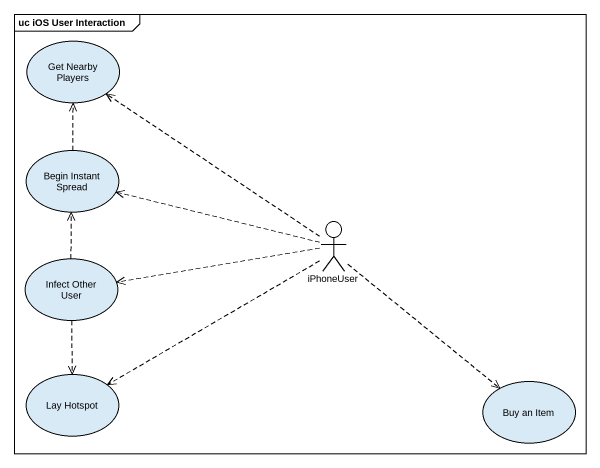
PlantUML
@startuml
mainframe uc iOS User Interaction
usecase "Get Nearby Players" as Get_Nearby_Players
usecase "Begin Instant Spread" as Begin_Instant_Spread
actor iPhoneUser
usecase "Infect Other User" as Infect_Other_User
usecase "Lay Hotspot" as Lay_Hotspot
usecase "Buy an Item" as Buy_an_Item
Begin_Instant_Spread .up.> Get_Nearby_Players
iPhoneUser .up.> Get_Nearby_Players
iPhoneUser .left.> Begin_Instant_Spread
iPhoneUser .left.> Infect_Other_User
iPhoneUser .left.> Lay_Hotspot
iPhoneUser ..> Buy_an_Item
Infect_Other_User .up.> Begin_Instant_Spread
Infect_Other_User ..> Lay_Hotspot
@enduml
